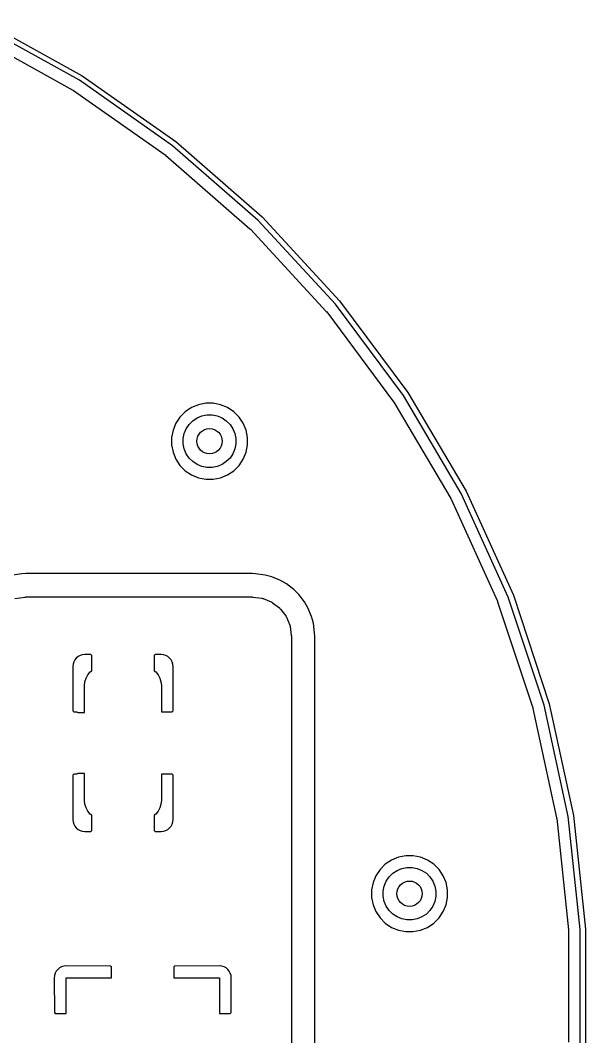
# Model space of a CAD drawing. Extents: x 176.5 to 204.5, y -115.6 to -87.6.
# Drawn here: x 197.13 to 204.5, y -102.26 to -89 of the extents above; entities that cross this region are included whole.
import ezdxf

# ---------------------------------------------------------------- set-up
doc = ezdxf.new("R2010")
doc.units = 0
doc.layers.add('BLACK', color=7, linetype='CONTINUOUS')

msp = doc.modelspace()

# ---------------------------------------------------------------- linework, layer by layer
at = {"layer": 'BLACK', "linetype": 'CONTINUOUS'}
for p, q in [((197.897, -89.7783), (196.598, -89.0591)), ((196.629, -88.9961), (197.934, -89.719)), ((196.535, -89.198), (197.812, -89.9055)), ((197.934, -89.719), (199.155, -90.5765)), ((197.812, -89.9055), (197.813, -89.906)), ((199.111, -90.6315), (197.897, -89.7783)), ((197.813, -89.906), (197.816, -89.908)), ((197.816, -89.908), (197.819, -89.9098)), ((197.819, -89.9098), (199.014, -90.749)), ((200.228, -91.609), (199.111, -90.6315)), ((199.155, -90.5765), (200.277, -91.5589)), ((199.014, -90.749), (199.015, -90.7496)), ((199.015, -90.7496), (199.018, -90.7519)), ((199.018, -90.7519), (199.02, -90.754)), ((199.02, -90.754), (200.119, -91.7154)), ((201.235, -92.6997), (200.228, -91.609)), ((200.277, -91.5589), (201.289, -92.655)), ((200.119, -91.7154), (200.12, -91.7162)), ((200.12, -91.7162), (200.122, -91.7188)), ((200.122, -91.7188), (200.125, -91.7211)), ((200.125, -91.7211), (201.115, -92.7939)), ((201.289, -92.655), (202.179, -93.8525)), ((201.115, -92.7939), (201.116, -92.7947)), ((201.116, -92.7947), (201.118, -92.7975)), ((201.118, -92.7975), (201.121, -92.8001)), ((201.121, -92.8001), (201.991, -93.9721)), ((202.121, -93.8912), (201.235, -92.6997)), ((202.179, -93.8525), (202.936, -95.1378)), ((199.449, -94.0117), (199.359, -94.0491)), ((199.544, -93.9927), (199.449, -94.0117)), ((199.642, -93.9927), (199.544, -93.9927)), ((199.738, -94.0117), (199.642, -93.9927)), ((199.828, -94.0491), (199.738, -94.0117)), ((201.991, -93.9721), (201.992, -93.973)), ((201.992, -93.973), (201.994, -93.976)), ((201.994, -93.976), (201.996, -93.9789)), ((201.996, -93.9789), (202.737, -95.2368)), ((202.874, -95.1701), (202.121, -93.8912)), ((199.277, -94.1033), (199.208, -94.1723)), ((199.359, -94.0491), (199.277, -94.1033)), ((199.493, -94.1583), (199.559, -94.1451)), ((199.559, -94.1451), (199.627, -94.1451)), ((199.627, -94.1451), (199.693, -94.1583)), ((199.909, -94.1033), (199.828, -94.0491)), ((199.978, -94.1723), (199.909, -94.1033)), ((199.154, -94.2534), (199.117, -94.3435)), ((199.208, -94.1723), (199.154, -94.2534)), ((199.289, -94.3256), (199.327, -94.2694)), ((199.327, -94.2694), (199.375, -94.2217)), ((199.375, -94.2217), (199.431, -94.1841)), ((199.431, -94.1841), (199.493, -94.1583)), ((199.693, -94.1583), (199.756, -94.1841)), ((199.756, -94.1841), (199.812, -94.2217)), ((199.812, -94.2217), (199.86, -94.2694)), ((199.86, -94.2694), (199.897, -94.3256)), ((200.032, -94.2534), (199.978, -94.1723)), ((200.069, -94.3435), (200.032, -94.2534)), ((199.117, -94.3435), (199.098, -94.4392)), ((199.25, -94.4542), (199.263, -94.388)), ((199.263, -94.388), (199.289, -94.3256)), ((199.897, -94.3256), (199.923, -94.388)), ((199.923, -94.388), (199.936, -94.4542)), ((200.088, -94.4392), (200.069, -94.3435)), ((199.098, -94.4392), (199.098, -94.5368)), ((199.098, -94.5368), (199.117, -94.6325)), ((199.25, -94.5218), (199.25, -94.4542)), ((199.263, -94.588), (199.25, -94.5218)), ((199.936, -94.5218), (199.923, -94.588)), ((199.936, -94.4542), (199.936, -94.5218)), ((200.069, -94.6325), (200.088, -94.5368)), ((200.088, -94.5368), (200.088, -94.4392)), ((199.117, -94.6325), (199.154, -94.7226)), ((199.289, -94.6504), (199.263, -94.588)), ((199.327, -94.7066), (199.289, -94.6504)), ((199.897, -94.6504), (199.86, -94.7066)), ((199.923, -94.588), (199.897, -94.6504)), ((200.032, -94.7226), (200.069, -94.6325)), ((199.154, -94.7226), (199.208, -94.8037)), ((199.208, -94.8037), (199.277, -94.8727)), ((199.375, -94.7543), (199.327, -94.7066)), ((199.431, -94.7919), (199.375, -94.7543)), ((199.493, -94.8177), (199.431, -94.7919)), ((199.756, -94.7919), (199.693, -94.8177)), ((199.812, -94.7543), (199.756, -94.7919)), ((199.86, -94.7066), (199.812, -94.7543)), ((199.909, -94.8727), (199.978, -94.8037)), ((199.978, -94.8037), (200.032, -94.7226)), ((199.277, -94.8727), (199.359, -94.9269)), ((199.359, -94.9269), (199.449, -94.9643)), ((199.559, -94.8309), (199.493, -94.8177)), ((199.627, -94.8309), (199.559, -94.8309)), ((199.693, -94.8177), (199.627, -94.8309)), ((199.738, -94.9643), (199.828, -94.9269)), ((199.828, -94.9269), (199.909, -94.8727)), ((199.449, -94.9643), (199.544, -94.9833)), ((199.544, -94.9833), (199.642, -94.9833)), ((199.642, -94.9833), (199.738, -94.9643)), ((203.487, -96.5218), (202.874, -95.1701)), ((202.936, -95.1378), (203.553, -96.4963)), ((202.737, -95.2368), (202.737, -95.2377)), ((202.737, -95.2377), (202.739, -95.2409)), ((202.739, -95.2409), (202.741, -95.244)), ((202.741, -95.244), (203.344, -96.5735)), ((197.146, -96.219), (197.002, -96.2406)), ((197.197, -96.2152), (197.146, -96.219)), ((200.15, -96.2152), (197.197, -96.2152)), ((200.194, -96.2181), (200.15, -96.2152)), ((200.318, -96.2345), (200.194, -96.2181)), ((200.405, -96.2576), (200.318, -96.2345)), ((200.518, -96.3045), (200.405, -96.2576)), ((200.596, -96.3493), (200.518, -96.3045)), ((200.693, -96.4239), (200.596, -96.3493)), ((197.056, -96.5406), (197.188, -96.5208)), ((197.188, -96.5208), (197.189, -96.5207)), ((197.189, -96.5207), (197.195, -96.5205)), ((197.195, -96.5205), (197.2, -96.52)), ((197.2, -96.52), (200.147, -96.52)), ((200.147, -96.52), (200.148, -96.52)), ((200.148, -96.52), (200.153, -96.5205)), ((200.153, -96.5205), (200.157, -96.5207)), ((200.157, -96.5207), (200.274, -96.536)), ((200.756, -96.4872), (200.693, -96.4239)), ((200.831, -96.5845), (200.756, -96.4872)), ((203.954, -97.931), (203.487, -96.5218)), ((203.553, -96.4963), (204.021, -97.9126)), ((200.274, -96.536), (200.275, -96.5361)), ((200.275, -96.5361), (200.277, -96.5366)), ((200.277, -96.5366), (200.279, -96.5368)), ((200.279, -96.5368), (200.284, -96.5384)), ((200.284, -96.5384), (200.289, -96.5397)), ((200.289, -96.5397), (200.291, -96.5406)), ((200.291, -96.5406), (200.293, -96.5411)), ((200.293, -96.5411), (200.397, -96.5842)), ((200.397, -96.5842), (200.398, -96.5846)), ((200.398, -96.5846), (200.399, -96.5856)), ((200.399, -96.5856), (200.401, -96.5863)), ((200.401, -96.5863), (200.406, -96.5892)), ((200.406, -96.5892), (200.411, -96.5918)), ((200.411, -96.5918), (200.412, -96.5931)), ((200.412, -96.5931), (200.414, -96.5942)), ((200.414, -96.5942), (200.503, -96.6627)), ((200.503, -96.6627), (200.504, -96.6633)), ((200.504, -96.6633), (200.506, -96.6647)), ((200.506, -96.6647), (200.507, -96.6659)), ((200.507, -96.6659), (200.511, -96.6699)), ((200.875, -96.662), (200.831, -96.5845)), ((200.922, -96.7753), (200.875, -96.662)), ((203.344, -96.5735), (203.344, -96.5745)), ((203.344, -96.5745), (203.345, -96.5779)), ((203.345, -96.5779), (203.347, -96.5811)), ((203.347, -96.5811), (203.805, -97.9672)), ((200.511, -96.6699), (200.515, -96.6736)), ((200.515, -96.6736), (200.516, -96.6753)), ((200.516, -96.6753), (200.517, -96.6767)), ((200.517, -96.6767), (200.586, -96.766)), ((200.586, -96.766), (200.586, -96.7669)), ((200.586, -96.7669), (200.588, -96.7686)), ((200.588, -96.7686), (200.589, -96.7701)), ((200.589, -96.7701), (200.591, -96.775)), ((200.591, -96.775), (200.594, -96.7796)), ((200.594, -96.7796), (200.595, -96.7815)), ((200.595, -96.7815), (200.596, -96.7833)), ((200.596, -96.7833), (200.639, -96.8873)), ((200.946, -96.8617), (200.922, -96.7753)), ((200.639, -96.8873), (200.639, -96.8882)), ((200.639, -96.8882), (200.64, -96.8902)), ((200.64, -96.8902), (200.641, -96.892)), ((200.641, -96.892), (200.642, -96.8973)), ((200.642, -96.8973), (200.643, -96.9025)), ((200.643, -96.9025), (200.644, -96.9045)), ((200.644, -96.9045), (200.644, -96.9065)), ((200.644, -96.9065), (200.659, -97.023)), ((200.962, -96.9857), (200.946, -96.8617)), ((200.659, -97.023), (200.659, -97.0241)), ((200.659, -97.0241), (200.66, -97.0286)), ((200.66, -97.0286), (200.66, -97.033)), ((200.66, -97.033), (200.66, -107.818)), ((200.965, -97.0305), (200.962, -96.9857)), ((200.965, -107.821), (200.965, -97.0305)), ((197.857, -97.3167), (197.838, -97.3399)), ((197.88, -97.2977), (197.857, -97.3167)), ((197.906, -97.2835), (197.88, -97.2977)), ((197.935, -97.2748), (197.906, -97.2835)), ((197.968, -97.2715), (197.935, -97.2748)), ((198.046, -97.2723), (197.968, -97.2715)), ((198.059, -97.2851), (198.046, -97.2723)), ((198.059, -97.4815), (198.059, -97.2851)), ((198.884, -97.2723), (198.871, -97.2851)), ((198.871, -97.2851), (198.871, -97.4815)), ((198.962, -97.2715), (198.884, -97.2723)), ((198.995, -97.2748), (198.962, -97.2715)), ((199.024, -97.2835), (198.995, -97.2748)), ((199.05, -97.2977), (199.024, -97.2835)), ((199.073, -97.3167), (199.05, -97.2977)), ((199.092, -97.3399), (199.073, -97.3167)), ((197.815, -97.3951), (197.812, -97.4287)), ((197.812, -97.4287), (197.813, -98.006)), ((197.824, -97.3664), (197.815, -97.3951)), ((197.838, -97.3399), (197.824, -97.3664)), ((199.106, -97.3664), (199.092, -97.3399)), ((199.115, -97.3951), (199.106, -97.3664)), ((199.118, -97.4287), (199.115, -97.3951)), ((199.117, -98.006), (199.118, -97.4287)), ((197.97, -97.6262), (197.984, -97.5793)), ((197.984, -97.5793), (198.007, -97.5361)), ((198.007, -97.5361), (198.038, -97.4982)), ((198.038, -97.4982), (198.059, -97.4815)), ((198.871, -97.4815), (198.892, -97.4982)), ((198.892, -97.4982), (198.923, -97.5361)), ((198.923, -97.5361), (198.946, -97.5793)), ((198.946, -97.5793), (198.96, -97.6262)), ((197.965, -97.675), (197.97, -97.6262)), ((197.965, -98.025), (197.965, -97.675)), ((198.96, -97.6262), (198.965, -97.675)), ((198.965, -97.675), (198.965, -98.0186)), ((203.805, -97.9672), (203.806, -97.9683)), ((203.806, -97.9683), (203.807, -97.9717)), ((203.807, -97.9717), (203.808, -97.9751)), ((203.808, -97.9751), (204.116, -99.4021)), ((204.267, -99.3819), (203.954, -97.931)), ((204.021, -97.9126), (204.337, -99.3707)), ((197.813, -98.006), (197.825, -98.0186)), ((197.825, -98.0186), (197.845, -98.0186)), ((197.845, -98.0186), (197.846, -98.0186)), ((197.846, -98.0186), (197.846, -98.0186)), ((197.846, -98.0186), (197.846, -98.0186)), ((197.846, -98.0186), (197.846, -98.0186)), ((197.846, -98.0186), (197.853, -98.0194)), ((197.853, -98.0194), (197.861, -98.0202)), ((197.861, -98.0202), (197.861, -98.0202)), ((197.861, -98.0202), (197.861, -98.0203)), ((197.861, -98.0203), (197.868, -98.0224)), ((197.868, -98.0224), (197.875, -98.0246)), ((197.875, -98.0246), (197.875, -98.0247)), ((197.875, -98.0247), (197.875, -98.0248)), ((197.875, -98.0248), (197.876, -98.025)), ((197.876, -98.025), (197.965, -98.025)), ((198.965, -98.0186), (199.105, -98.0186)), ((199.105, -98.0186), (199.117, -98.006)), ((197.813, -98.844), (197.812, -99.4213)), ((197.825, -98.8314), (197.813, -98.844)), ((197.845, -98.8314), (197.825, -98.8314)), ((197.852, -98.8307), (197.845, -98.8314)), ((197.859, -98.83), (197.852, -98.8307)), ((197.86, -98.83), (197.859, -98.83)), ((197.867, -98.8279), (197.86, -98.8299)), ((197.86, -98.8299), (197.86, -98.83)), ((197.874, -98.8259), (197.867, -98.8279)), ((197.875, -98.825), (197.874, -98.8256)), ((197.874, -98.8256), (197.874, -98.8257)), ((197.874, -98.8257), (197.874, -98.8259)), ((197.965, -98.825), (197.875, -98.825)), ((197.965, -99.175), (197.965, -98.825)), ((198.965, -98.8314), (198.965, -99.175)), ((199.105, -98.8314), (198.965, -98.8314)), ((199.117, -98.844), (199.105, -98.8314)), ((199.118, -99.4213), (199.117, -98.844)), ((197.97, -99.2238), (197.965, -99.175)), ((198.965, -99.175), (198.96, -99.2238)), ((197.984, -99.2707), (197.97, -99.2238)), ((198.007, -99.3139), (197.984, -99.2707)), ((198.038, -99.3518), (198.007, -99.3139)), ((198.923, -99.3139), (198.892, -99.3518)), ((198.946, -99.2707), (198.923, -99.3139)), ((198.96, -99.2238), (198.946, -99.2707)), ((197.812, -99.4213), (197.815, -99.4549)), ((198.059, -99.3685), (198.038, -99.3518)), ((198.059, -99.5649), (198.059, -99.3685)), ((198.892, -99.3518), (198.871, -99.3685)), ((198.871, -99.3685), (198.871, -99.5649)), ((199.115, -99.4549), (199.118, -99.4213)), ((204.116, -99.4021), (204.116, -99.4032)), ((204.116, -99.4032), (204.117, -99.4067)), ((204.117, -99.4067), (204.118, -99.4101)), ((204.118, -99.4101), (204.273, -100.862)), ((204.425, -100.858), (204.267, -99.3819)), ((204.337, -99.3707), (204.495, -100.854)), ((197.815, -99.4549), (197.824, -99.4836)), ((197.824, -99.4836), (197.838, -99.5101)), ((197.838, -99.5101), (197.857, -99.5333)), ((197.857, -99.5333), (197.88, -99.5523)), ((197.88, -99.5523), (197.906, -99.5665)), ((197.906, -99.5665), (197.935, -99.5752)), ((197.935, -99.5752), (197.968, -99.5785)), ((197.968, -99.5785), (198.046, -99.5777)), ((198.046, -99.5777), (198.059, -99.5649)), ((198.871, -99.5649), (198.884, -99.5777)), ((198.884, -99.5777), (198.962, -99.5785)), ((198.962, -99.5785), (198.995, -99.5752)), ((198.995, -99.5752), (199.024, -99.5665)), ((199.024, -99.5665), (199.05, -99.5523)), ((199.05, -99.5523), (199.073, -99.5333)), ((199.073, -99.5333), (199.092, -99.5101)), ((199.092, -99.5101), (199.106, -99.4836)), ((199.106, -99.4836), (199.115, -99.4549)), ((201.965, -99.9517), (201.884, -100.006)), ((202.056, -99.9143), (201.965, -99.9517)), ((202.151, -99.8953), (202.056, -99.9143)), ((202.249, -99.8953), (202.151, -99.8953)), ((202.344, -99.9143), (202.249, -99.8953)), ((202.435, -99.9517), (202.344, -99.9143)), ((202.516, -100.006), (202.435, -99.9517)), ((201.815, -100.075), (201.761, -100.156)), ((201.884, -100.006), (201.815, -100.075)), ((201.981, -100.124), (202.038, -100.087)), ((202.038, -100.087), (202.1, -100.061)), ((202.1, -100.061), (202.166, -100.048)), ((202.166, -100.048), (202.234, -100.048)), ((202.234, -100.048), (202.3, -100.061)), ((202.3, -100.061), (202.362, -100.087)), ((202.362, -100.087), (202.419, -100.124)), ((202.585, -100.075), (202.516, -100.006)), ((202.639, -100.156), (202.585, -100.075)), ((201.724, -100.246), (201.705, -100.342)), ((201.761, -100.156), (201.724, -100.246)), ((201.87, -100.291), (201.896, -100.228)), ((201.896, -100.228), (201.934, -100.172)), ((201.934, -100.172), (201.981, -100.124)), ((202.419, -100.124), (202.466, -100.172)), ((202.466, -100.172), (202.504, -100.228)), ((202.504, -100.228), (202.53, -100.291)), ((202.676, -100.246), (202.639, -100.156)), ((202.695, -100.342), (202.676, -100.246)), ((201.705, -100.342), (201.705, -100.439)), ((201.857, -100.357), (201.87, -100.291)), ((201.857, -100.424), (201.857, -100.357)), ((202.53, -100.291), (202.543, -100.357)), ((202.543, -100.357), (202.543, -100.424)), ((202.695, -100.439), (202.695, -100.342)), ((201.705, -100.439), (201.724, -100.535)), ((201.87, -100.491), (201.857, -100.424)), ((201.896, -100.553), (201.87, -100.491)), ((202.53, -100.491), (202.504, -100.553)), ((202.543, -100.424), (202.53, -100.491)), ((202.676, -100.535), (202.695, -100.439)), ((201.724, -100.535), (201.761, -100.625)), ((201.761, -100.625), (201.815, -100.706)), ((201.934, -100.609), (201.896, -100.553)), ((201.981, -100.657), (201.934, -100.609)), ((202.466, -100.609), (202.419, -100.657)), ((202.504, -100.553), (202.466, -100.609)), ((202.585, -100.706), (202.639, -100.625)), ((202.639, -100.625), (202.676, -100.535)), ((201.815, -100.706), (201.884, -100.775)), ((201.884, -100.775), (201.965, -100.83)), ((202.038, -100.694), (201.981, -100.657)), ((202.1, -100.72), (202.038, -100.694)), ((202.166, -100.733), (202.1, -100.72)), ((202.234, -100.733), (202.166, -100.733)), ((202.3, -100.72), (202.234, -100.733)), ((202.362, -100.694), (202.3, -100.72)), ((202.419, -100.657), (202.362, -100.694)), ((202.435, -100.83), (202.516, -100.775)), ((202.516, -100.775), (202.585, -100.706)), ((201.965, -100.83), (202.056, -100.867)), ((202.056, -100.867), (202.151, -100.886)), ((202.151, -100.886), (202.249, -100.886)), ((202.249, -100.886), (202.344, -100.867)), ((202.344, -100.867), (202.435, -100.83)), ((204.273, -100.862), (204.273, -100.863)), ((204.273, -100.863), (204.273, -100.866)), ((204.273, -100.866), (204.273, -100.87)), ((204.273, -100.87), (204.273, -102.33)), ((204.425, -102.342), (204.425, -100.858)), ((204.495, -100.854), (204.495, -102.346)), ((197.582, -101.428), (197.573, -101.457)), ((197.596, -101.402), (197.582, -101.428)), ((197.615, -101.379), (197.596, -101.402)), ((197.638, -101.36), (197.615, -101.379)), ((197.664, -101.346), (197.638, -101.36)), ((197.693, -101.337), (197.664, -101.346)), ((197.727, -101.334), (197.693, -101.337)), ((198.304, -101.335), (197.727, -101.334)), ((198.317, -101.347), (198.304, -101.335)), ((198.317, -101.487), (198.317, -101.347)), ((199.142, -101.335), (199.129, -101.347)), ((199.129, -101.347), (199.129, -101.487)), ((199.719, -101.334), (199.142, -101.335)), ((199.753, -101.337), (199.719, -101.334)), ((199.782, -101.346), (199.753, -101.337)), ((199.808, -101.36), (199.782, -101.346)), ((199.831, -101.379), (199.808, -101.36)), ((199.85, -101.402), (199.831, -101.379)), ((199.864, -101.428), (199.85, -101.402)), ((199.873, -101.457), (199.864, -101.428)), ((197.573, -101.457), (197.57, -101.491)), ((197.57, -101.491), (197.571, -101.943)), ((197.723, -101.956), (197.723, -101.487)), ((197.723, -101.487), (198.317, -101.487)), ((199.129, -101.487), (199.723, -101.487)), ((199.723, -101.487), (199.723, -101.956)), ((199.876, -101.491), (199.873, -101.457)), ((199.875, -101.943), (199.876, -101.491)), ((197.571, -101.943), (197.583, -101.956)), ((197.583, -101.956), (197.723, -101.956)), ((199.723, -101.956), (199.863, -101.956)), ((199.863, -101.956), (199.875, -101.943))]:
    msp.add_line(p, q, dxfattribs=at)
at = {"layer": 'BLACK'}
for centre in [(199.593, -94.488), (202.2, -100.391)]:
    msp.add_circle(centre, 0.1651, dxfattribs=at)

doc.saveas('drawing.dxf')
